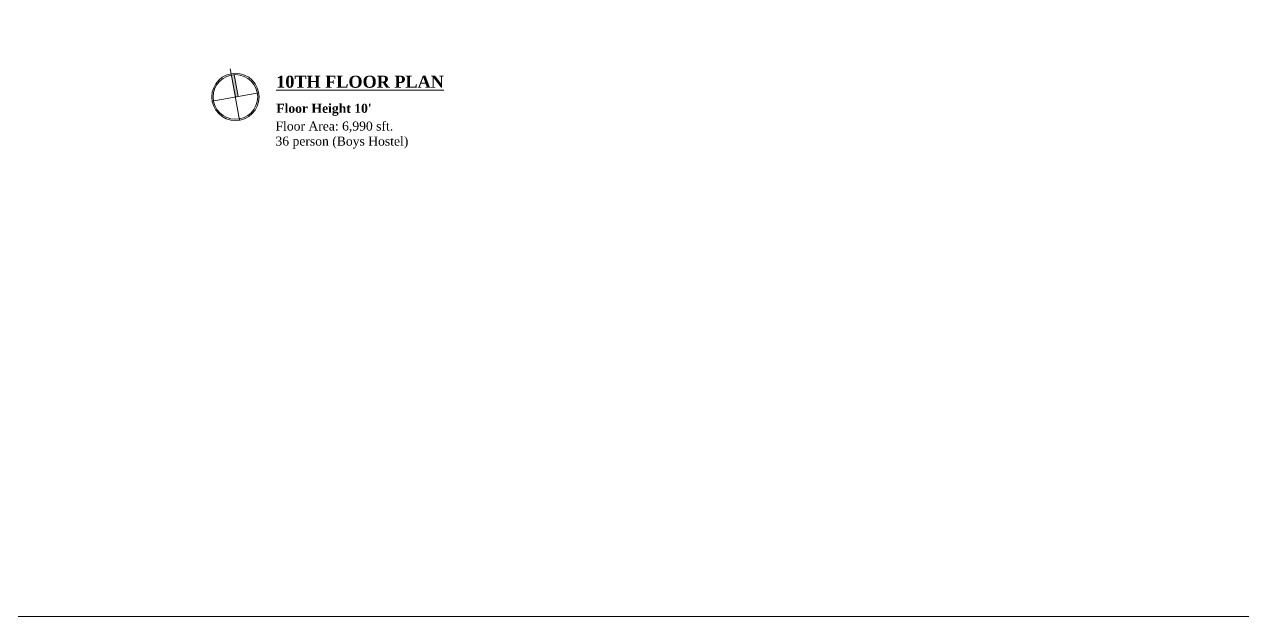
# Model space of a CAD drawing. Header units: feet. Extents: x 25261344 to 25389498, y 30010528 to 30074588.
# Drawn here: x 25375970 to 25377995, y 30071075 to 30072059 of the extents above; entities that cross this region are included whole.
import ezdxf

# ---------------------------------------------------------------- set-up
doc = ezdxf.new("R2010")
doc.units = ezdxf.units.FT
doc.header["$LTSCALE"] = 30
doc.header["$MEASUREMENT"] = 0
doc.layers.get('0').update_dxf_attribs({"lineweight": 5})
doc.layers.add('TITLE TEXT', color=7, linetype='Continuous', lineweight=18)
doc.styles.add('MtXpl_Times_New_Roma', font='timesbd.ttf')
doc.styles.get("Standard").update_dxf_attribs({"font": 'timesbd.ttf'})

msp = doc.modelspace()

# ---------------------------------------------------------------- hatches: boundary and pattern name
at = {"layer": 'TITLE TEXT'}
msp.add_hatch(color=256, dxfattribs=at).paths.add_polyline_path([(25376318.7, 30071975.6, 0.032487), (25376313.9, 30071975.1), (25376320.6, 30071938.7), (25376325.3, 30071939.6)])

# ---------------------------------------------------------------- linework, layer by layer
msp.add_lwpolyline([(25352085.2, 30073771.6), (25389498.3, 30073771.6), (25389498.3, 30071075.1), (25352085.2, 30071075.1)], close=True)
for p, q in [((25376320.6, 30071938.7), (25376312, 30071985.6)), ((25376327.6, 30071900.1), (25376313.5, 30071977.3)), ((25376325.3, 30071939.6), (25376318.7, 30071975.8)), ((25376281.9, 30071931.7), (25376359.2, 30071945.7))]:
    msp.add_line(p, q, dxfattribs=at)
for radius in [39.3, 37]:
    msp.add_circle((25376320.6, 30071938.7), radius, dxfattribs=at)

# ---------------------------------------------------------------- texts
at = {"layer": 'TITLE TEXT', "style": 'MtXpl_Times_New_Roma'}
for s, height, p in [('%%U10TH FLOOR PLAN', 20, (25376388.4, 30071954)), ("Floor Height 10'", 15, (25376388.4, 30071912.3))]:
    msp.add_text(s, height=height, dxfattribs=at).set_placement(p)
at = {"layer": 'TITLE TEXT', "insert": (25376375.8, 30071897.8), "char_height": 15, "width": 323.372, "attachment_point": 1}
msp.add_mtext('{\\fTimes New Roman|b0|i0|c0|p18;  Floor Area: 6,990 sft.\\P  36 person (Boys Hostel)}', dxfattribs=at)

doc.saveas('drawing.dxf')
